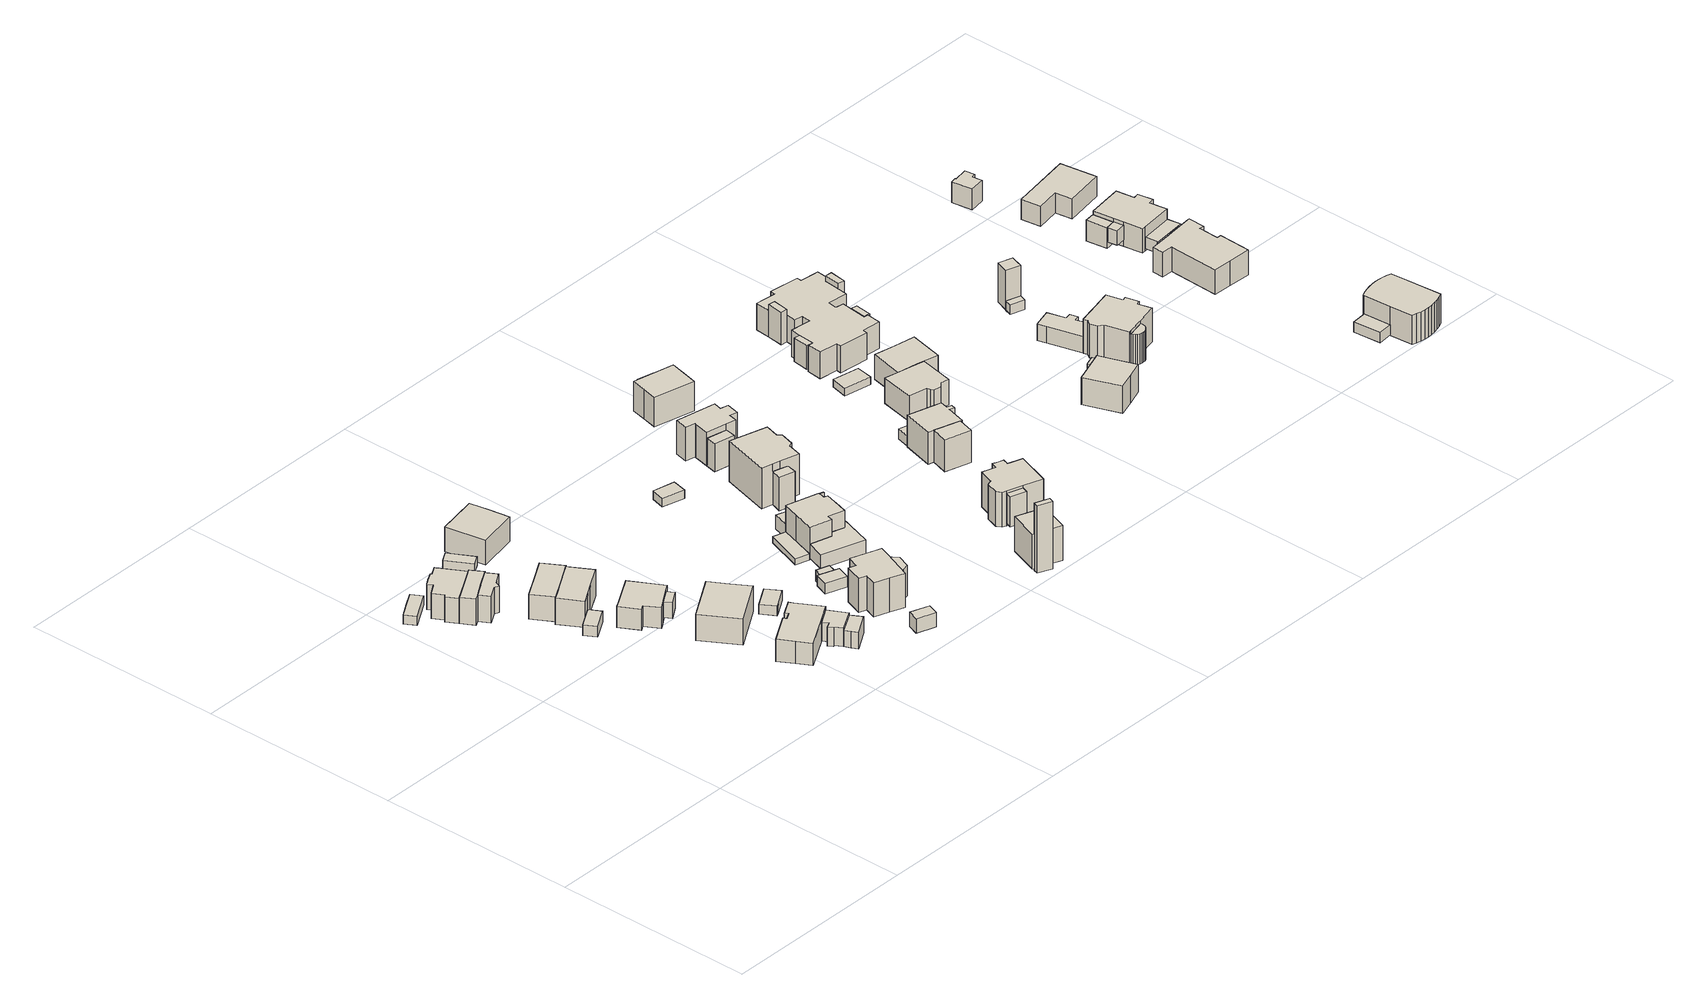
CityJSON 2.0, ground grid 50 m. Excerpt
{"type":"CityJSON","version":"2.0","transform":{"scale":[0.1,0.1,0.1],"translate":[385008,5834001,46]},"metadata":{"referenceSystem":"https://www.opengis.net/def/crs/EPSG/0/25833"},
"CityObjects":{
"building1":{"type":"Building","attributes":{"Gemeindeschluessel":"11000012","BezugspunktDach":"2200","function":"31001_2463","measuredHeight":3.63,"storeysAboveGround":1},"address":[{"country":"Germany","locality":"Berlin","thoroughfareNumber":"40B (1)","thoroughfareName":"Oranienburger Chaussee"}],"geometry":[{"type":"Solid","lod":"1","boundaries":[[[[0,1,2,3,4]],[[5,6,7,8,9]],[[5,9,4,3]],[[6,5,3,2]],[[7,6,2,1]],[[8,7,1,0]],[[9,8,0,4]]]]}]},
"building2":{"type":"Building","attributes":{"Gemeindeschluessel":"11000012","BezugspunktDach":"2200","function":"31001_1010","measuredHeight":9.2,"storeysAboveGround":1},"address":[{"country":"Germany","locality":"Berlin","thoroughfareNumber":"40B","thoroughfareName":"Oranienburger Chaussee"}],"geometry":[{"type":"Solid","lod":"1","boundaries":[[[[10,11,12,13,14,15,16,17,18,19,20,21]],[[22,23,24,25,26,27,28,29,30,31,32,33]],[[22,33,21,20]],[[23,22,20,19]],[[24,23,19,18]],[[25,24,18,17]],[[26,25,17,16]],[[27,26,16,15]],[[28,27,15,14]],[[29,28,14,13]],[[30,29,13,12]],[[31,30,12,11]],[[32,31,11,10]],[[33,32,10,21]]]]}]},
"building3":{"type":"Building","attributes":{"Gemeindeschluessel":"11000012","function":"31001_1010"},"address":[{"country":"Germany","locality":"Berlin","thoroughfareNumber":"40A","thoroughfareName":"Oranienburger Chaussee"}],"children":["building3-1","building3-2"]},
"building3-1":{"type":"BuildingPart","attributes":{"BezugspunktDach":"2200","measuredHeight":8.6,"storeysAboveGround":1},"parents":["building3"],"geometry":[{"type":"MultiSurface","lod":"1","boundaries":[[[34,35,36,37,38,39,40,41]],[[42,28,43,44,45,46,47,30]],[[42,30,41,40]],[[28,42,40,39]],[[43,28,39,38]],[[44,43,38,37]],[[44,37,48,49,45]],[[47,46,35,34]],[[30,47,34,41]],[[45,49,48,36]],[[46,45,36,35]]]}]},
"building3-2":{"type":"BuildingPart","attributes":{"BezugspunktDach":"2200","measuredHeight":8.7,"storeysAboveGround":1},"parents":["building3"],"geometry":[{"type":"MultiSurface","lod":"1","boundaries":[[[50,51,52,53,54,55,56,57]],[[49,44,58,59,60,61,62,46]],[[48,36,45,49,46,57,56],[45,36,35,46]],[[37,48,49,56,55]],[[58,44,55,54]],[[59,58,54,53]],[[60,59,53,52]],[[61,60,52,51]],[[62,61,51,50]],[[46,62,50,57]],[[49,45,36,48]],[[36,45,46,35]],[[63,44,64,49,48,37]]]}]},
"building4":{"type":"Building","attributes":{"Gemeindeschluessel":"11000012","BezugspunktDach":"2200","function":"51009_1610","measuredHeight":2.75,"storeysAboveGround":0},"address":[{"country":"Germany","locality":"Berlin"}],"geometry":[{"type":"Solid","lod":"1","boundaries":[[[[65,66,67,68,69]],[[70,71,72,73,74]],[[70,74,69,68]],[[71,70,68,67]],[[72,71,67,66]],[[73,72,66,65]],[[74,73,65,69]]]]}]},
"building5":{"type":"Building","attributes":{"Gemeindeschluessel":"11000012","BezugspunktDach":"2200","function":"31001_1010","measuredHeight":8.2,"storeysAboveGround":1},"address":[{"country":"Germany","locality":"Berlin","thoroughfareNumber":"40 (1)","thoroughfareName":"Oranienburger Chaussee"}],"geometry":[{"type":"Solid","lod":"1","boundaries":[[[[75,76,77,78,79,80,81]],[[82,83,84,85,86,87,88]],[[82,88,81,80]],[[83,82,80,79]],[[84,83,79,78]],[[85,84,78,77]],[[86,85,77,76]],[[87,86,76,75]],[[88,87,75,81]]]]}]},
"building6":{"type":"Building","attributes":{"Gemeindeschluessel":"11000012","BezugspunktDach":"2200","function":"31001_1010","measuredHeight":8.86,"storeysAboveGround":1},"address":[{"country":"Germany","locality":"Berlin","thoroughfareNumber":"40","thoroughfareName":"Oranienburger Chaussee"}],"geometry":[{"type":"Solid","lod":"1","boundaries":[[[[89,90,91,92,93,94,95,96]],[[87,97,85,98,99,100,101,102]],[[87,102,96,95]],[[97,87,95,94]],[[85,97,94,93]],[[98,85,93,92]],[[99,98,92,91]],[[100,99,91,90]],[[101,100,90,89]],[[102,101,89,96]]]]}]},
"building7":{"type":"Building","attributes":{"Gemeindeschluessel":"11000012","BezugspunktDach":"2200","function":"31001_2463","measuredHeight":2.21,"storeysAboveGround":1},"address":[{"country":"Germany","locality":"Berlin","thoroughfareNumber":"4A (1)","thoroughfareName":"Schwarzkittelweg"}],"geometry":[{"type":"Solid","lod":"1","boundaries":[[[[103,104,105,106]],[[107,108,109,110]],[[107,110,106,105]],[[108,107,105,104]],[[109,108,104,103]],[[110,109,103,106]]]]}]},
"building8":{"type":"Building","attributes":{"Gemeindeschluessel":"11000012","BezugspunktDach":"2200","function":"31001_1010","measuredHeight":5.91,"storeysAboveGround":1},"address":[{"country":"Germany","locality":"Berlin","thoroughfareNumber":"41","thoroughfareName":"Oranienburger Chaussee"}],"geometry":[{"type":"Solid","lod":"1","boundaries":[[[[111,112,113,114,115,116,117,118,119]],[[120,121,122,123,124,125,126,127,128]],[[120,128,119,118]],[[121,120,118,117]],[[122,121,117,116]],[[123,122,116,115]],[[124,123,115,114]],[[125,124,114,113]],[[126,125,113,112]],[[127,126,112,111]],[[128,127,111,119]]]]}]},
"building9":{"type":"Building","attributes":{"Gemeindeschluessel":"11000012","BezugspunktDach":"2200","function":"51009_1610","measuredHeight":3.94,"storeysAboveGround":0},"address":[{"country":"Germany","locality":"Berlin"}],"geometry":[{"type":"Solid","lod":"1","boundaries":[[[[129,130,131,132]],[[133,134,135,136]],[[133,136,132,131]],[[134,133,131,130]],[[135,134,130,129]],[[136,135,129,132]]]]}]},
"building10":{"type":"Building","attributes":{"Gemeindeschluessel":"11000012","BezugspunktDach":"2200","function":"31001_1010","measuredHeight":8.65,"storeysAboveGround":1},"address":[{"country":"Germany","locality":"Berlin","thoroughfareNumber":"42","thoroughfareName":"Oranienburger Chaussee"}],"geometry":[{"type":"Solid","lod":"1","boundaries":[[[[137,138,139,140,141]],[[142,143,144,145,146]],[[142,146,141,140]],[[143,142,140,139]],[[144,143,139,138]],[[145,144,138,137]],[[146,145,137,141]]]]}]},
"building11":{"type":"Building","attributes":{"Gemeindeschluessel":"11000012","function":"31001_1010"},"address":[{"country":"Germany","locality":"Berlin","thoroughfareNumber":"43","thoroughfareName":"Oranienburger Chaussee"}],"children":["building11-1","building11-2"]},
"building11-1":{"type":"BuildingPart","attributes":{"BezugspunktDach":"2200","measuredHeight":7.43,"storeysAboveGround":1},"parents":["building11"],"geometry":[{"type":"MultiSurface","lod":"1","boundaries":[[[147,148,149,150,151,152,153,154,155,156,157]],[[158,159,160,161,162,163,164,165,166,167,168]],[[158,168,157,156]],[[159,158,156,155]],[[160,159,155,154]],[[161,160,154,153]],[[162,161,153,152]],[[163,162,152,151]],[[164,163,151,150]],[[165,169,170,150,149]],[[166,165,149,148]],[[167,166,148,147]],[[168,167,147,157]],[[170,169,165,164]]]}]},
"building11-2":{"type":"BuildingPart","attributes":{"BezugspunktDach":"2200","measuredHeight":4.71,"storeysAboveGround":1},"parents":["building11"],"geometry":[{"type":"MultiSurface","lod":"1","boundaries":[[[171,172,173,174,170,169,175,176]],[[177,165,164,178,179,180,181,182]],[[177,182,176,175]],[[165,177,175,169]],[[178,164,170,174]],[[179,178,174,173]],[[180,179,173,172]],[[181,180,172,171]],[[182,181,171,176]],[[164,165,169,170,183]]]}]},
"building12":{"type":"Building","attributes":{"Gemeindeschluessel":"11000012","BezugspunktDach":"2200","function":"31001_1010","measuredHeight":8.73,"storeysAboveGround":1},"address":[{"country":"Germany","locality":"Berlin","thoroughfareNumber":"4A","thoroughfareName":"Schwarzkittelweg"}],"geometry":[{"type":"Solid","lod":"1","boundaries":[[[[184,185,186,187,188]],[[189,190,191,192,193]],[[189,193,188,187]],[[190,189,187,186]],[[191,190,186,185]],[[192,191,185,184]],[[193,192,184,188]]]]}]},
"building13":{"type":"Building","attributes":{"Gemeindeschluessel":"11000012","BezugspunktDach":"2200","function":"31001_2463","measuredHeight":4.86,"storeysAboveGround":1},"address":[{"country":"Germany","locality":"Berlin","thoroughfareNumber":"43 (1)","thoroughfareName":"Oranienburger Chaussee"}],"geometry":[{"type":"Solid","lod":"1","boundaries":[[[[194,195,196,197,198]],[[178,199,200,201,179]],[[178,179,198,197]],[[199,178,197,196]],[[200,199,196,195]],[[201,200,195,194]],[[179,201,194,198]]]]}]},
"building14":{"type":"Building","attributes":{"Gemeindeschluessel":"11000012","BezugspunktDach":"2200","function":"31001_2463","measuredHeight":2.55,"storeysAboveGround":1},"address":[{"country":"Germany","locality":"Berlin","thoroughfareNumber":"42 (1)","thoroughfareName":"Oranienburger Chaussee"}],"geometry":[{"type":"Solid","lod":"1","boundaries":[[[[202,203,204,205,206]],[[207,208,209,210,211]],[[207,211,206,205]],[[208,207,205,204]],[[209,208,204,203]],[[210,209,203,202]],[[211,210,202,206]]]]}]},
"building15":{"type":"Building","attributes":{"Gemeindeschluessel":"11000012","BezugspunktDach":"2200","function":"31001_2463","measuredHeight":3.67,"storeysAboveGround":1},"address":[{"country":"Germany","locality":"Berlin","thoroughfareNumber":"44 (1)","thoroughfareName":"Oranienburger Chaussee"}],"geometry":[{"type":"Solid","lod":"1","boundaries":[[[[212,213,214,215]],[[216,217,218,219]],[[216,219,215,214]],[[217,216,214,213]],[[218,217,213,212]],[[219,218,212,215]]]]}]},
"building16":{"type":"Building","attributes":{"Gemeindeschluessel":"11000012","function":"31001_1010"},"address":[{"country":"Germany","locality":"Berlin","thoroughfareNumber":"3","thoroughfareName":"Rauentaler Straße"}],"children":["building16-1","building16-2"]},
"building16-1":{"type":"BuildingPart","attributes":{"BezugspunktDach":"2200","measuredHeight":11.64,"storeysAboveGround":2},"parents":["building16"],"geometry":[{"type":"MultiSurface","lod":"1","boundaries":[[[220,221,222,223,224,225,226,227,228,229,230]],[[231,232,233,234,235,236,237,238,239,240,241]],[[231,241,230,229]],[[232,231,229,228]],[[233,232,228,227]],[[234,233,227,226]],[[235,234,226,225]],[[236,235,225,224]],[[237,242,243,244,245,236,224,223],[245,244,246,236]],[[238,237,223,222]],[[239,238,222,221]],[[240,239,221,220]],[[241,240,220,230]],[[245,244,243,242]],[[244,245,236,246]]]}]},
"building16-2":{"type":"BuildingPart","attributes":{"BezugspunktDach":"2200","measuredHeight":7.87,"storeysAboveGround":2},"parents":["building16"],"geometry":[{"type":"Solid","lod":"1","boundaries":[[[[247,248,249,250,246,244,243]],[[245,236,251,252,253,254,242]],[[251,236,246,250]],[[252,251,250,249]],[[253,252,249,248]],[[254,253,248,247]],[[242,254,247,243]],[[245,242,243,244]],[[245,244,246,236]]]]}]},
"building17":{"type":"Building","attributes":{"Gemeindeschluessel":"11000012","BezugspunktDach":"2200","function":"31001_2723","measuredHeight":2.75,"storeysAboveGround":1},"address":[{"country":"Germany","locality":"Berlin","thoroughfareNumber":"3 (1)","thoroughfareName":"Rauentaler Straße"}],"geometry":[{"type":"Solid","lod":"1","boundaries":[[[[255,256,257,258,259,260]],[[261,262,263,264,265,266]],[[261,266,260,259]],[[262,261,259,258]],[[263,262,258,257]],[[264,263,257,256]],[[265,264,256,255]],[[266,265,255,260]]]]}]},
"building18":{"type":"Building","attributes":{"Gemeindeschluessel":"11000012","BezugspunktDach":"2200","function":"31001_2723","measuredHeight":2.84,"storeysAboveGround":1},"address":[{"country":"Germany","locality":"Berlin","thoroughfareNumber":"5 (2)","thoroughfareName":"Rauentaler Straße"}],"geometry":[{"type":"Solid","lod":"1","boundaries":[[[[257,267,268,258]],[[269,270,271,272]],[[269,272,258,268]],[[270,269,268,267]],[[271,270,267,257]],[[272,271,257,258]]]]}]},
"building19":{"type":"Building","attributes":{"Gemeindeschluessel":"11000012","BezugspunktDach":"2200","function":"51009_1610","measuredHeight":2.03,"storeysAboveGround":0},"address":[{"country":"Germany","locality":"Berlin"}],"geometry":[{"type":"Solid","lod":"1","boundaries":[[[[273,274,275,276]],[[277,278,279,280]],[[277,280,276,275]],[[278,277,275,274]],[[279,278,274,273]],[[280,279,273,276]]]]}]},
"building20":{"type":"Building","attributes":{"Gemeindeschluessel":"11000012","function":"31001_1010"},"address":[{"country":"Germany","locality":"Berlin","thoroughfareNumber":"5","thoroughfareName":"Rauentaler Straße"}],"children":["building20-1","building20-2"]},
"building20-1":{"type":"BuildingPart","attributes":{"BezugspunktDach":"2200","measuredHeight":10.55,"storeysAboveGround":2},"parents":["building20"],"geometry":[{"type":"MultiSurface","lod":"1","boundaries":[[[281,282,283,284,285,286,287,288,289,290,291,292,293,294]],[[295,296,297,298,299,300,301,302,303,304,305,306,307,308]],[[295,308,294,293]],[[296,295,293,292]],[[297,296,292,291]],[[298,297,291,290]],[[299,298,290,289]],[[300,299,289,288]],[[301,300,288,287]],[[302,301,287,286]],[[303,302,286,285]],[[304,303,285,284]],[[309,310,284,283]],[[305,304,311,312]],[[313,309,314,283,282]],[[306,305,312,315,316]],[[307,306,315,317,318,313,282,281]],[[319,318,281,294]],[[308,307,317,320,321]],[[312,311,310,309]],[[316,315,312,314,309,313]],[[313,318,317,315]],[[321,320,317,318,319]]]}]},
"building20-2":{"type":"BuildingPart","attributes":{"BezugspunktDach":"2200","measuredHeight":3.69,"storeysAboveGround":2},"parents":["building20"],"geometry":[{"type":"Solid","lod":"1","boundaries":[[[[322,323,310,309,313,318,319,324]],[[320,317,315,312,311,325,326,327]],[[320,327,324,319]],[[325,311,310,323]],[[326,325,323,322]],[[327,326,322,324]],[[317,320,319,318]],[[317,318,313,315]],[[312,315,313,309]],[[311,312,309,310]]]]}]},
"building21":{"type":"Building","attributes":{"Gemeindeschluessel":"11000012","BezugspunktDach":"2200","function":"31001_2463","measuredHeight":2.17,"storeysAboveGround":1},"address":[{"country":"Germany","locality":"Berlin","thoroughfareNumber":"7 (1)","thoroughfareName":"Rauentaler Straße"}],"geometry":[{"type":"Solid","lod":"1","boundaries":[[[[328,329,330,331]],[[332,333,334,335]],[[332,335,331,330]],[[333,332,330,329]],[[334,333,329,328]],[[335,334,328,331]]]]}]},
"building22":{"type":"Building","attributes":{"Gemeindeschluessel":"11000012","BezugspunktDach":"2200","function":"31001_2463","measuredHeight":4.52,"storeysAboveGround":1},"address":[{"country":"Germany","locality":"Berlin","thoroughfareNumber":"5 (1)","thoroughfareName":"Rauentaler Straße"}],"geometry":[{"type":"Solid","lod":"1","boundaries":[[[[336,337,338,339,340]],[[341,342,343,344,278]],[[341,278,340,339]],[[342,341,339,338]],[[343,342,338,337]],[[344,343,337,336]],[[278,344,336,340]]]]}]},
"building23":{"type":"Building","attributes":{"Gemeindeschluessel":"11000012","BezugspunktDach":"2200","function":"51009_1610","measuredHeight":3.01,"storeysAboveGround":0},"address":[{"country":"Germany","locality":"Berlin"}],"geometry":[{"type":"Solid","lod":"1","boundaries":[[[[345,346,347,348]],[[349,350,351,352]],[[349,352,348,347]],[[350,349,347,346]],[[351,350,346,345]],[[352,351,345,348]]]]}]},
"building24":{"type":"Building","attributes":{"Gemeindeschluessel":"11000012","function":"31001_1010"},"address":[{"country":"Germany","locality":"Berlin","thoroughfareNumber":"2","thoroughfareName":"Rauentaler Straße"}],"children":["building24-1","building24-2"]},
"building24-1":{"type":"BuildingPart","attributes":{"BezugspunktDach":"2200","measuredHeight":10.72,"storeysAboveGround":2},"parents":["building24"],"geometry":[{"type":"Solid","lod":"1","boundaries":[[[[353,354,355,356,357,358,359,360]],[[361,362,363,364,365,366,367,368]],[[361,368,360,359]],[[362,361,359,358]],[[363,362,358,357]],[[364,363,357,356]],[[365,364,356,355]],[[368,367,353,360]],[[366,365,355,354]],[[367,366,354,353]]]]}]},
"building24-2":{"type":"BuildingPart","attributes":{"BezugspunktDach":"2200","measuredHeight":17.14,"storeysAboveGround":2},"parents":["building24"],"geometry":[{"type":"MultiSurface","lod":"1","boundaries":[[[369,370,371,372]],[[373,374,375,376]],[[373,376,372,371]],[[355,354,353,371,370]],[[365,374,373,367,366]],[[375,374,370,369]],[[376,375,369,372]],[[365,366,354,355]],[[366,367,353,354]]]}]},
"building25":{"type":"Building","attributes":{"Gemeindeschluessel":"11000012","function":"31001_1010"},"address":[{"country":"Germany","locality":"Berlin","thoroughfareNumber":"7","thoroughfareName":"Rauentaler Straße"}],"children":["building25-1","building25-2"]},
"building25-1":{"type":"BuildingPart","attributes":{"BezugspunktDach":"2200","measuredHeight":13.24,"storeysAboveGround":2},"parents":["building25"],"geometry":[{"type":"MultiSurface","lod":"1","boundaries":[[[377,378,379,380,381,382,383,384,385,386,387]],[[388,389,390,391,392,393,394,395,396,397,398]],[[388,398,387,386]],[[389,388,386,385]],[[390,389,385,384]],[[391,390,384,383]],[[392,391,383,382]],[[393,392,382,381]],[[394,393,381,380]],[[395,394,380,379]],[[399,400,401,396,395,379,378]],[[397,396,378,377],[397,402,399,396]],[[398,397,377,387]],[[396,401,400,399]],[[399,402,397,396]]]}]},
"building25-2":{"type":"BuildingPart","attributes":{"BezugspunktDach":"2200","measuredHeight":8.43,"storeysAboveGround":2},"parents":["building25"],"geometry":[{"type":"MultiSurface","lod":"1","boundaries":[[[403,400,402,404]],[[397,401,405,406]],[[397,406,404,402]],[[405,401,400,403]],[[406,405,403,404]],[[401,396,399,400]],[[397,402,399,396]]]}]},
"building26":{"type":"Building","attributes":{"Gemeindeschluessel":"11000012","BezugspunktDach":"2200","function":"51009_1610","measuredHeight":7.7,"storeysAboveGround":0},"address":[{"country":"Germany","locality":"Berlin"}],"geometry":[{"type":"Solid","lod":"1","boundaries":[[[[407,408,409,410]],[[411,412,413,414]],[[411,414,410,409]],[[412,411,409,408]],[[413,412,408,407]],[[414,413,407,410]]]]}]},
"building27":{"type":"Building","attributes":{"Gemeindeschluessel":"11000012","function":"31001_1010"},"address":[{"country":"Germany","locality":"Berlin","thoroughfareNumber":"9","thoroughfareName":"Rauentaler Straße"}],"children":["building27-1","building27-2"]},
"building27-1":{"type":"BuildingPart","attributes":{"BezugspunktDach":"2200","measuredHeight":10.07,"storeysAboveGround":1},"parents":["building27"],"geometry":[{"type":"MultiSurface","lod":"1","boundaries":[[[415,416,417,418,419,420,421,422,423,424,425,426,427]],[[428,429,430,431,432,433,434,435,436,437,438,439,440]],[[428,440,427,426]],[[429,428,426,425]],[[430,429,425,424]],[[431,430,424,423]],[[432,431,423,422]],[[433,432,422,421]],[[434,433,421,420]],[[435,434,420,419]],[[436,435,419,418]],[[441,442,436,418,417]],[[438,437,417,416]],[[439,438,416,415]],[[440,439,415,427]],[[443,437,436,442,441]]]}]},
"building27-2":{"type":"BuildingPart","attributes":{"BezugspunktDach":"2200","measuredHeight":7.06,"storeysAboveGround":1},"parents":["building27"],"geometry":[{"type":"MultiSurface","lod":"1","boundaries":[[[444,442,441,445]],[[437,436,446,447]],[[437,447,445,441]],[[446,436,442,444]],[[447,446,444,445]],[[437,448,441,442,436]]]}]},
"building28":{"type":"Building","attributes":{"Gemeindeschluessel":"11000012","BezugspunktDach":"2200","function":"31001_1010","measuredHeight":9.52,"storeysAboveGround":2},"address":[{"country":"Germany","locality":"Berlin","thoroughfareNumber":"4","thoroughfareName":"Rauentaler Straße"}],"geometry":[{"type":"Solid","lod":"1","boundaries":[[[[449,450,451,452,453,454,455,456,457,458,459,460,461,462]],[[463,464,465,466,467,468,469,470,471,472,473,474,475,476]],[[463,476,462,461]],[[464,463,461,460]],[[465,464,460,459]],[[466,465,459,458]],[[467,466,458,457]],[[468,467,457,456]],[[469,468,456,455]],[[470,469,455,454]],[[471,470,454,453]],[[472,471,453,452]],[[473,472,452,451]],[[474,473,451,450]],[[475,474,450,449]],[[476,475,449,462]]]]}]},
"building29":{"type":"Building","attributes":{"Gemeindeschluessel":"11000012","function":"31001_1010"},"address":[{"country":"Germany","locality":"Berlin","thoroughfareNumber":"11","thoroughfareName":"Rauentaler Straße"}],"children":["building29-1","building29-2"]},
"building29-1":{"type":"BuildingPart","attributes":{"BezugspunktDach":"2200","measuredHeight":9.62,"storeysAboveGround":1},"parents":["building29"],"geometry":[{"type":"MultiSurface","lod":"1","boundaries":[[[477,478,479,480,481,482]],[[483,484,485,486,487,488]],[[483,488,482,481]],[[484,483,481,480]],[[485,489,490,491,492,493,484,480,479]],[[486,485,479,478]],[[487,486,478,477]],[[488,487,477,482]],[[493,492,491,490,489]]]}]},
"building29-2":{"type":"BuildingPart","attributes":{"BezugspunktDach":"2200","measuredHeight":5.64,"storeysAboveGround":1},"parents":["building29"],"geometry":[{"type":"Solid","lod":"1","boundaries":[[[[490,494,495,491]],[[496,497,489,492]],[[496,492,491,495]],[[497,496,495,494]],[[489,497,494,490]],[[492,489,490,491]]]]}]},
"building30":{"type":"Building","attributes":{"Gemeindeschluessel":"11000012","function":"31001_1010"},"address":[{"country":"Germany","locality":"Berlin","thoroughfareNumber":"6","thoroughfareName":"Rauentaler Straße"}],"children":["building30-1","building30-2"]},
"building30-1":{"type":"BuildingPart","attributes":{"BezugspunktDach":"2200","measuredHeight":9.69,"storeysAboveGround":2},"parents":["building30"],"geometry":[{"type":"MultiSurface","lod":"1","boundaries":[[[498,499,500,501,502,503,504,505,506,507]],[[508,509,510,511,512,513,514,515,516,517]],[[508,517,507,506]],[[509,508,506,505]],[[510,509,505,504]],[[511,510,504,503]],[[512,511,503,502]],[[513,512,502,501]],[[514,513,501,500]],[[515,514,500,499]],[[516,515,499,498]],[[517,518,519,507]],[[516,498,520,521]],[[521,520,519,518]]]}]},
"building30-2":{"type":"BuildingPart","attributes":{"BezugspunktDach":"2200","measuredHeight":8.77,"storeysAboveGround":2},"parents":["building30"],"geometry":[{"type":"MultiSurface","lod":"1","boundaries":[[[522,523,524,525]],[[518,521,526,527]],[[518,527,525,524]],[[520,519,524,523]],[[526,521,523,522]],[[527,526,522,525]],[[521,518,519,520]]]}]},
"building31":{"type":"Building","attributes":{"Gemeindeschluessel":"11000012","BezugspunktDach":"2200","function":"31001_2463","measuredHeight":3.14,"storeysAboveGround":1},"address":[{"country":"Germany","locality":"Berlin","thoroughfareNumber":"6 (1)","thoroughfareName":"Rauentaler Straße"}],"geometry":[{"type":"Solid","lod":"1","boundaries":[[[[528,529,530,531]],[[532,533,510,509]],[[532,509,531,530]],[[533,532,530,529]],[[510,533,529,528]],[[509,510,528,531]]]]}]},
"building32":{"type":"Building","attributes":{"Gemeindeschluessel":"11000012","BezugspunktDach":"2200","function":"31001_1010","measuredHeight":9.27,"storeysAboveGround":1},"address":[{"country":"Germany","locality":"Berlin","thoroughfareNumber":"8","thoroughfareName":"Rauentaler Straße"}],"geometry":[{"type":"Solid","lod":"1","boundaries":[[[[534,535,536,537,538,539,540,541,542,543,544]],[[545,546,547,548,549,550,551,552,553,554,555]],[[545,555,544,543]],[[546,545,543,542]],[[547,546,542,541]],[[548,547,541,540]],[[549,548,540,539]],[[550,549,539,538]],[[551,550,538,537]],[[552,551,537,536]],[[553,552,536,535]],[[554,553,535,534]],[[555,554,534,544]]]]}]},
"building33":{"type":"Building","attributes":{"Gemeindeschluessel":"11000012","BezugspunktDach":"2200","function":"31001_2463","measuredHeight":2.02,"storeysAboveGround":1},"address":[{"country":"Germany","locality":"Berlin","thoroughfareNumber":"8A (1)","thoroughfareName":"Rauentaler Straße"}],"geometry":[{"type":"Solid","lod":"1","boundaries":[[[[556,557,558,559]],[[560,561,562,563]],[[560,563,559,558]],[[561,560,558,557]],[[562,561,557,556]],[[563,562,556,559]]]]}]},
"building34":{"type":"Building","attributes":{"Gemeindeschluessel":"11000012","BezugspunktDach":"2200","function":"51009_1610","measuredHeight":6.14,"storeysAboveGround":0},"address":[{"country":"Germany","locality":"Berlin"}],"geometry":[{"type":"Solid","lod":"1","boundaries":[[[[564,565,566,567,568]],[[569,570,571,572,573]],[[569,573,568,567]],[[570,569,567,566]],[[571,570,566,565]],[[572,571,565,564]],[[573,572,564,568]]]]}]},
"building35":{"type":"Building","attributes":{"Gemeindeschluessel":"11000012","BezugspunktDach":"2200","function":"31001_1010","measuredHeight":9.11,"storeysAboveGround":1},"address":[{"country":"Germany","locality":"Berlin","thoroughfareNumber":"8A","thoroughfareName":"Rauentaler Straße"}],"geometry":[{"type":"Solid","lod":"1","boundaries":[[[[574,575,576,577,578,542]],[[579,580,581,582,583,584]],[[579,584,542,578]],[[580,579,578,577]],[[581,580,577,576]],[[582,581,576,575]],[[583,582,575,574]],[[584,583,574,542]]]]}]},
"building36":{"type":"Building","attributes":{"Gemeindeschluessel":"11000012","BezugspunktDach":"2200","function":"51009_1610","measuredHeight":8.24,"storeysAboveGround":0},"address":[{"country":"Germany","locality":"Berlin"}],"geometry":[{"type":"Solid","lod":"1","boundaries":[[[[585,586,587,588]],[[589,590,591,592]],[[589,592,588,587]],[[590,589,587,586]],[[591,590,586,585]],[[592,591,585,588]]]]}]},
"building37":{"type":"Building","attributes":{"Gemeindeschluessel":"11000012","BezugspunktDach":"2200","function":"31001_1010","measuredHeight":6.8,"storeysAboveGround":2},"address":[{"country":"Germany","locality":"Berlin","thoroughfareNumber":"10","thoroughfareName":"Rauentaler Straße"}],"geometry":[{"type":"Solid","lod":"1","boundaries":[[[[593,594,595,596,597,598,599,600,601,602,603,604,605,606,607,608,609,610,611,612,613,614,615,616,617,618,619,620,566,565,564,621]],[[622,623,624,625,626,627,628,591,590,589,629,630,631,632,633,634,635,636,637,638,639,640,641,642,643,644,645,646,647,648,649,650]],[[622,650,621,564]],[[623,622,564,565]],[[624,623,565,566]],[[625,624,566,620]],[[626,625,620,619]],[[627,626,619,618]],[[628,627,618,617]],[[591,628,617,616]],[[590,591,616,615]],[[589,590,615,614]],[[629,589,614,613]],[[630,629,613,612]],[[631,630,612,611]],[[632,631,611,610]],[[633,632,610,609]],[[634,633,609,608]],[[635,634,608,607]],[[636,635,607,606]],[[637,636,606,605]],[[638,637,605,604]],[[639,638,604,603]],[[640,639,603,602]],[[641,640,602,601]],[[642,641,601,600]],[[643,642,600,599]],[[644,643,599,598]],[[645,644,598,597]],[[646,645,597,596]],[[647,646,596,595]],[[648,647,595,594]],[[649,648,594,593]],[[650,649,593,621]]]]}]},
"building38":{"type":"Building","attributes":{"Gemeindeschluessel":"11000012","BezugspunktDach":"2200","function":"51009_1610","measuredHeight":6.03,"storeysAboveGround":0},"address":[{"country":"Germany","locality":"Berlin"}],"geometry":[{"type":"Solid","lod":"1","boundaries":[[[[651,652,653,654,655]],[[656,657,658,659,660]],[[656,660,655,654]],[[657,656,654,653]],[[658,657,653,652]],[[659,658,652,651]],[[660,659,651,655]]]]}]},
"building39":{"type":"Building","attributes":{"Gemeindeschluessel":"11000012","BezugspunktDach":"2200","function":"31001_1010","measuredHeight":9.55,"storeysAboveGround":1},"address":[{"country":"Germany","locality":"Berlin","thoroughfareNumber":"5","thoroughfareName":"Am Pilz"}],"geometry":[{"type":"Solid","lod":"1","boundaries":[[[[661,662,663,664,665,666,667]],[[668,669,670,671,672,673,674]],[[668,674,667,666]],[[669,668,666,665]],[[670,669,665,664]],[[671,670,664,663]],[[672,671,663,662]],[[673,672,662,661]],[[674,673,661,667]]]]}]},
"building40":{"type":"Building","attributes":{"Gemeindeschluessel":"11000012","BezugspunktDach":"2200","function":"51009_1610","measuredHeight":4.24,"storeysAboveGround":0},"address":[{"country":"Germany","locality":"Berlin"}],"geometry":[{"type":"Solid","lod":"1","boundaries":[[[[675,676,677,678,679]],[[680,681,670,669,682]],[[680,682,679,678]],[[681,680,678,677]],[[670,681,677,676]],[[669,670,676,675]],[[682,669,675,679]]]]}]},
"building41":{"type":"Building","attributes":{"Gemeindeschluessel":"11000012","BezugspunktDach":"2200","function":"51009_1610","measuredHeight":7.14,"storeysAboveGround":0},"address":[{"country":"Germany","locality":"Berlin"}],"geometry":[{"type":"Solid","lod":"1","boundaries":[[[[683,684,685,686,687]],[[688,689,690,691,692]],[[688,692,687,686]],[[689,688,686,685]],[[690,689,685,684]],[[691,690,684,683]],[[692,691,683,687]]]]}]},
"building42":{"type":"Building","attributes":{"Gemeindeschluessel":"11000012","function":"31001_1010"},"address":[{"country":"Germany","locality":"Berlin","thoroughfareNumber":"7","thoroughfareName":"Am Pilz"}],"children":["building42-1","building42-2","building42-3"]},
"building42-1":{"type":"BuildingPart","attributes":{"BezugspunktDach":"2200","measuredHeight":10.19,"storeysAboveGround":2},"parents":["building42"],"geometry":[{"type":"MultiSurface","lod":"1","boundaries":[[[693,694,695,696,697,698,699,700,701,702,703,704,705,706,707,708]],[[709,710,711,712,713,714,715,716,717,718,719,720,721,722,723,724]],[[709,724,708,707]],[[710,709,707,706]],[[711,710,706,705]],[[725,726,711,705,704]],[[713,712,704,703]],[[714,713,703,702]],[[715,714,702,701]],[[716,715,701,700]],[[717,716,700,699]],[[718,717,699,698]],[[719,718,698,697]],[[727,728,697,696]],[[720,719,729,730]],[[721,720,696,695]],[[722,721,695,694]],[[723,722,694,693]],[[724,723,693,708]],[[712,711,726,725]],[[730,729,728,727]]]}]},
"building42-2":{"type":"BuildingPart","attributes":{"BezugspunktDach":"2200","measuredHeight":5.49,"storeysAboveGround":2},"parents":["building42"],"geometry":[{"type":"Solid","lod":"1","boundaries":[[[[731,726,725,732,733,734,735,736,737]],[[738,739,740,741,742,712,711,743,744]],[[738,744,737,736]],[[739,738,736,735]],[[740,739,735,734]],[[741,740,734,733]],[[742,741,733,732]],[[712,742,732,725]],[[743,711,726,731]],[[744,743,731,737]],[[725,726,711,712]]]]}]},
"building42-3":{"type":"BuildingPart","attributes":{"BezugspunktDach":"2200","measuredHeight":7.65,"storeysAboveGround":2},"parents":["building42"],"geometry":[{"type":"MultiSurface","lod":"1","boundaries":[[[745,746,747,748,749,750,751,752,753,754,755,756,728,727]],[[729,757,758,759,760,761,762,763,764,765,766,767,768,730]],[[757,729,728,756]],[[758,757,756,755]],[[759,758,755,754]],[[760,759,754,753]],[[761,760,753,752]],[[762,761,752,751]],[[763,762,751,750]],[[764,763,750,749]],[[765,764,749,748]],[[766,765,748,747]],[[767,766,747,746]],[[768,767,746,745]],[[730,768,745,727]],[[730,769,727,728,729]]]}]},
"building43":{"type":"Building","attributes":{"Gemeindeschluessel":"11000012","BezugspunktDach":"2200","function":"51009_1610","measuredHeight":2.35,"storeysAboveGround":0},"address":[{"country":"Germany","locality":"Berlin"}],"geometry":[{"type":"Solid","lod":"1","boundaries":[[[[770,771,772,773]],[[774,775,776,777]],[[774,777,773,772]],[[775,774,772,771]],[[776,775,771,770]],[[777,776,770,773]]]]}]},
"building44":{"type":"Building","attributes":{"Gemeindeschluessel":"11000012","BezugspunktDach":"2200","function":"31001_1313","measuredHeight":10.14,"storeysAboveGround":1},"address":[{"country":"Germany","locality":"Berlin","thoroughfareNumber":"7 (1)","thoroughfareName":"Am Pilz"}],"geometry":[{"type":"Solid","lod":"1","boundaries":[[[[778,779,780,781]],[[782,783,784,785]],[[782,785,781,780]],[[783,782,780,779]],[[784,783,779,778]],[[785,784,778,781]]]]}]},
"building45":{"type":"Building","attributes":{"Gemeindeschluessel":"11000012","BezugspunktDach":"2200","function":"31001_2463","measuredHeight":2.66,"storeysAboveGround":1},"address":[{"country":"Germany","locality":"Berlin","thoroughfareNumber":"12 (1)","thoroughfareName":"Am Pilz"}],"geometry":[{"type":"Solid","lod":"1","boundaries":[[[[786,787,788,789]],[[790,791,792,793]],[[790,793,789,788]],[[791,790,788,787]],[[792,791,787,786]],[[793,792,786,789]]]]}]},
"building46":{"type":"Building","attributes":{"Gemeindeschluessel":"11000012","BezugspunktDach":"2200","function":"31001_1010","measuredHeight":8.61,"storeysAboveGround":1},"address":[{"country":"Germany","locality":"Berlin","thoroughfareNumber":"1","thoroughfareName":"Wildkanzelweg"}],"geometry":[{"type":"Solid","lod":"1","boundaries":[[[[794,795,796,797,798,799,800,801,802,803,804,805,806,807]],[[808,809,810,811,812,813,814,815,816,817,818,819,820,821]],[[808,821,807,806]],[[809,808,806,805]],[[810,809,805,804]],[[811,810,804,803]],[[812,811,803,802]],[[813,812,802,801]],[[814,813,801,800]],[[815,814,800,799]],[[816,815,799,798]],[[817,816,798,797]],[[818,817,797,796]],[[819,818,796,795]],[[820,819,795,794]],[[821,820,794,807]]]]}]},
"building47":{"type":"Building","attributes":{"Gemeindeschluessel":"11000012","BezugspunktDach":"2200","function":"31001_1010","measuredHeight":7.54,"storeysAboveGround":2},"address":[{"country":"Germany","locality":"Berlin","thoroughfareNumber":"12","thoroughfareName":"Am Pilz"}],"geometry":[{"type":"Solid","lod":"1","boundaries":[[[[822,823,824,825,826,827,828,829,830,831,832,833,834,835,836,837,838,839,840,841,842,843]],[[844,845,846,847,848,849,850,851,852,853,854,855,856,857,858,859,860,861,862,863,864,865]],[[844,865,843,842]],[[845,844,842,841]],[[846,845,841,840]],[[847,846,840,839]],[[848,847,839,838]],[[849,848,838,837]],[[850,849,837,836]],[[851,850,836,835]],[[852,851,835,834]],[[853,852,834,833]],[[854,853,833,832]],[[855,854,832,831]],[[856,855,831,830]],[[857,856,830,829]],[[858,857,829,828]],[[859,858,828,827]],[[860,859,827,826]],[[861,860,826,825]],[[862,861,825,824]],[[863,862,824,823]],[[864,863,823,822]],[[865,864,822,843]]]]}]},
"building48":{"type":"Building","attributes":{"Gemeindeschluessel":"11000012","BezugspunktDach":"2200","function":"51009_1610","measuredHeight":3.71,"storeysAboveGround":0},"address":[{"country":"Germany","locality":"Berlin"}],"geometry":[{"type":"Solid","lod":"1","boundaries":[[[[866,867,868,869]],[[870,871,872,873]],[[870,873,869,868]],[[871,870,868,867]],[[872,871,867,866]],[[873,872,866,869]]]]}]},
"building49":{"type":"Building","attributes":{"Gemeindeschluessel":"11000012","BezugspunktDach":"2200","function":"51009_1610","measuredHeight":5.3,"storeysAboveGround":0},"address":[{"country":"Germany","locality":"Berlin"}],"geometry":[{"type":"Solid","lod":"1","boundaries":[[[[874,875,876,877,878,879,880,881]],[[882,883,884,885,886,887,888,889]],[[882,889,881,880]],[[883,882,880,879]],[[884,883,879,878]],[[885,884,878,877]],[[886,885,877,876]],[[887,886,876,875]],[[888,887,875,874]],[[889,888,874,881]]]]}]},
"building50":{"type":"Building","attributes":{"Gemeindeschluessel":"11000012","BezugspunktDach":"2200","function":"31001_2463","measuredHeight":2.93,"storeysAboveGround":1},"address":[{"country":"Germany","locality":"Berlin","thoroughfareNumber":"1 (1)","thoroughfareName":"Wildkanzelweg"}],"geometry":[{"type":"Solid","lod":"1","boundaries":[[[[890,891,892,893,894]],[[895,896,897,898,899]],[[895,899,894,893]],[[896,895,893,892]],[[897,896,892,891]],[[898,897,891,890]],[[899,898,890,894]]]]}]},
"building51":{"type":"Building","attributes":{"Gemeindeschluessel":"11000012","function":"31001_1010"},"address":[{"country":"Germany","locality":"Berlin","thoroughfareNumber":"3","thoroughfareName":"Wildkanzelweg"}],"children":["building51-1","building51-2"]},
"building51-1":{"type":"BuildingPart","attributes":{"BezugspunktDach":"2200","measuredHeight":8.1,"storeysAboveGround":1},"parents":["building51"],"geometry":[{"type":"MultiSurface","lod":"1","boundaries":[[[900,901,902,903,904,905,906,907,908,909,910]],[[911,912,913,914,915,916,917,918,919,920,921]],[[911,921,910,909]],[[912,911,909,908]],[[913,912,908,907]],[[914,913,907,906]],[[915,914,906,905]],[[916,915,905,904]],[[917,916,904,903]],[[918,917,903,902]],[[919,918,902,901]],[[920,919,901,900]],[[922,923,920,900,910]],[[921,920,923,922]]]}]},
"building51-2":{"type":"BuildingPart","attributes":{"BezugspunktDach":"2200","measuredHeight":5.3,"storeysAboveGround":1},"parents":["building51"],"geometry":[{"type":"Solid","lod":"1","boundaries":[[[[924,923,922,925]],[[921,920,926,927]],[[921,927,925,922]],[[926,920,923,924]],[[927,926,924,925]],[[920,921,922,923]]]]}]},
"building52":{"type":"Building","attributes":{"Gemeindeschluessel":"11000012","BezugspunktDach":"2200","function":"31001_2463","measuredHeight":2.93,"storeysAboveGround":1},"address":[{"country":"Germany","locality":"Berlin","thoroughfareNumber":"3 (1)","thoroughfareName":"Wildkanzelweg"}],"geometry":[{"type":"Solid","lod":"1","boundaries":[[[[892,891,928,929,930]],[[931,932,897,896,933]],[[931,933,930,929]],[[932,931,929,928]],[[897,932,928,891]],[[896,897,891,892]],[[933,896,892,930]]]]}]},
"building53":{"type":"Building","attributes":{"Gemeindeschluessel":"11000012","BezugspunktDach":"2200","function":"31001_1010","measuredHeight":5.14,"storeysAboveGround":1},"address":[{"country":"Germany","locality":"Berlin","thoroughfareNumber":"5","thoroughfareName":"Wildkanzelweg"}],"geometry":[{"type":"Solid","lod":"1","boundaries":[[[[934,935,936,937,938,939]],[[940,941,942,943,944,945]],[[940,945,939,938]],[[941,940,938,937]],[[942,941,937,936]],[[943,942,936,935]],[[944,943,935,934]],[[945,944,934,939]]]]}]}
},
"vertices":[
[23,875,46],[91,916,46],[75,942,46],[41,922,46],[7,901,46],[41,922,23],[75,942,23],[91,916,23],[23,875,23],[7,901,23],
[79,847,85],[73,842,85],[89,814,85],[138,843,85],[180,868,85],[142,932,85],[120,919,85],[118,922,85],[98,911,85],[84,902,85],[91,889,85],[64,872,85],[91,889,21],[84,902,21],[98,911,21],[118,922,21],[120,919,21],[142,932,21],[180,868,21],[138,843,21],[89,814,21],[73,842,21],[79,847,21],[64,872,21],
[108,783,88],[120,790,88],[153,810,88],[194,835,88],[199,838,88],[180,868,88],[135,841,88],[89,814,88],[135,841,21],[199,838,21],[194,835,21],[153,810,21],[120,790,21],[108,783,21],[157,813,88],[157,813,21],
[135,764,89],[165,782,89],[177,779,89],[181,791,89],[210,809,89],[194,835,89],[157,813,89],[120,790,89],[210,809,21],[181,791,21],[177,779,21],[165,782,21],[135,764,21],[194,835,35],[167,818,21],
[244,559,48],[295,590,48],[279,618,48],[253,603,48],[227,587,48],[253,603,21],[279,618,21],[295,590,21],[244,559,21],[227,587,21],
[229,663,85],[281,694,85],[325,721,85],[333,726,85],[303,776,85],[251,745,85],[198,714,85],[251,745,22],[303,776,22],[333,726,22],[325,721,22],[281,694,22],[229,663,22],[198,714,22],
[253,603,89],[279,618,89],[305,634,89],[358,665,89],[325,721,89],[272,689,89],[229,663,89],[220,658,89],[272,689,22],[358,665,22],[305,634,22],[279,618,22],[253,603,22],[220,658,22],
[259,920,41],[283,934,41],[249,995,41],[223,979,41],[249,995,19],[283,934,19],[259,920,19],[223,979,19],
[339,518,62],[351,526,62],[372,491,62],[393,505,62],[427,527,62],[444,538,62],[399,616,62],[324,572,62],[312,565,62],[324,572,9],[399,616,9],[444,538,9],[427,527,9],[393,505,9],[372,491,9],[351,526,9],[339,518,9],[312,565,9],
[404,488,60],[437,510,60],[427,527,60],[393,505,60],[427,527,20],[437,510,20],[404,488,20],[393,505,20],
[428,309,85],[537,377,85],[510,420,85],[484,464,85],[374,397,85],[484,464,19],[510,420,19],[537,377,19],[428,309,19],[374,397,19],
[443,175,80],[462,142,80],[544,190,80],[585,215,80],[550,276,80],[545,285,80],[507,263,80],[513,255,80],[496,246,80],[492,254,80],[422,212,80],[492,254,23],[496,246,23],[513,255,23],[507,263,23],[545,285,23],[550,276,23],[585,215,23],[544,190,23],[462,142,23],[443,175,23],[422,212,23],[544,190,71],[585,215,71],
[546,158,71],[548,160,71],[559,141,71],[610,170,71],[552,176,71],[538,169,71],[552,176,23],[610,170,23],[559,141,23],[548,160,23],[546,158,23],[538,169,23],[585,215,57],
[295,921,82],[396,941,82],[388,990,82],[379,1040,82],[276,1020,82],[379,1040,19],[388,990,19],[396,941,19],[295,921,19],[276,1020,19],
[566,126,65],[574,111,65],[626,143,65],[610,170,65],[559,141,65],[626,143,23],[574,111,23],[566,126,23],
[558,327,45],[565,331,45],[609,358,45],[588,392,45],[537,361,45],[588,392,20],[609,358,20],[565,331,20],[558,327,20],[537,361,20],
[749,46,57],[758,73,57],[712,89,57],[702,62,57],[712,89,20],[758,73,20],[749,46,20],[702,62,20],
[704,203,103],[693,174,103],[730,161,103],[766,148,103],[795,223,103],[804,248,103],[768,261,103],[731,274,103],[720,246,103],[701,252,103],[685,209,103],[701,252,16],[720,246,16],[731,274,16],[768,261,16],[804,248,16],[795,223,16],[766,148,16],[730,161,16],[693,174,16],[704,203,16],[685,209,16],[775,173,16],[775,173,94],[785,198,94],[785,198,16],[795,223,94],
[784,169,94],[801,173,94],[814,206,94],[804,220,94],[804,220,16],[814,206,16],[801,173,16],[784,169,16],
[741,290,44],[753,323,44],[741,327,44],[708,339,44],[702,341,44],[690,308,44],[702,341,17],[708,339,17],[741,327,17],[753,323,17],[741,290,17],[690,308,17],
[747,346,44],[715,357,44],[715,357,16],[747,346,16],[741,327,16],[708,339,16],
[773,425,26],[803,518,26],[771,527,26],[739,435,26],[771,527,10],[803,518,10],[773,425,10],[739,435,10],
[827,410,94],[830,423,94],[870,411,94],[880,445,94],[882,451,94],[889,475,94],[879,478,94],[883,492,94],[893,489,94],[894,492,94],[878,497,94],[803,518,94],[790,478,94],[773,425,94],[790,478,11],[803,518,11],[878,497,11],[894,492,11],[893,489,11],[883,492,11],[879,478,11],[889,475,11],[882,451,11],[880,445,11],[870,411,11],[830,423,11],[827,410,11],[773,425,11],[870,411,51],[880,445,51],[880,445,15],[870,411,15],[830,423,51],[870,411,33],[830,423,15],[830,423,24],[827,410,15],[827,410,51],[773,425,51],[773,425,15],[773,425,29],
[864,346,51],[894,440,51],[758,380,51],[894,440,15],[864,346,15],[758,380,15],
[774,779,32],[782,815,32],[728,827,32],[719,794,32],[728,827,10],[782,815,10],[774,779,10],[719,794,10],
[878,497,46],[889,534,46],[851,545,46],[814,557,46],[803,518,46],[814,557,10],[851,545,10],[889,534,10],[878,497,10],
[889,475,47],[893,489,47],[883,492,47],[879,478,47],[883,492,17],[893,489,17],[889,475,17],[879,478,17],
[1052,35,109],[1082,24,109],[1087,22,109],[1116,11,109],[1142,84,109],[1108,97,109],[1074,110,109],[1048,37,109],[1074,110,20],[1108,97,20],[1142,84,20],[1116,11,20],[1087,22,20],[1082,24,20],[1052,35,20],[1048,37,20],
[1082,9,188],[1087,22,188],[1052,35,188],[1048,23,188],[1052,35,16],[1087,22,16],[1082,9,16],[1048,23,16],
[880,623,114],[899,618,114],[946,606,114],[955,641,114],[966,645,114],[976,680,114],[968,689,114],[978,724,114],[932,737,114],[885,750,114],[852,630,114],[885,750,10],[932,737,10],[978,724,10],[968,689,10],[976,680,10],[966,645,10],[955,641,10],[946,606,10],[899,618,10],[880,623,10],[852,630,10],[899,618,95],[917,613,95],[917,613,10],[880,623,95],
[911,587,95],[872,597,95],[911,587,10],[872,597,10],
[1167,157,105],[1172,172,105],[1134,185,105],[1129,170,105],[1134,185,28],[1172,172,28],[1167,157,28],[1129,170,28],
[912,870,92],[911,866,92],[903,829,92],[954,819,92],[979,814,92],[983,835,92],[1003,831,92],[1006,847,92],[1010,863,92],[990,867,92],[995,888,92],[894,907,92],[887,875,92],[894,907,6],[995,888,6],[990,867,6],[1010,863,6],[1006,847,6],[1003,831,6],[983,835,6],[979,814,6],[954,819,6],[903,829,6],[911,866,6],[912,870,6],[887,875,6],[903,829,77],[954,819,77],[903,829,33],
[949,792,77],[897,802,77],[949,792,6],[897,802,6],[903,829,45],
[1124,189,111],[1134,185,111],[1172,172,111],[1220,156,111],[1249,240,111],[1213,252,111],[1218,267,111],[1206,271,111],[1192,276,111],[1187,261,111],[1153,272,111],[1140,235,111],[1127,231,111],[1117,201,111],[1127,231,22],[1140,235,22],[1153,272,22],[1187,261,22],[1192,276,22],[1206,271,22],[1218,267,22],[1213,252,22],[1249,240,22],[1220,156,22],[1172,172,22],[1134,185,22],[1124,189,22],[1117,201,22],
[1023,970,99],[1032,1008,99],[1041,1045,99],[938,1067,99],[930,1030,99],[922,994,99],[930,1030,23],[938,1067,23],[1041,1045,23],[1032,1008,23],[1023,970,23],[922,994,23],[1007,1052,23],[1007,1052,80],[964,1061,80],[964,1061,23],[996,1054,23],
[1011,1076,80],[970,1084,80],[970,1084,23],[1011,1076,23],
[1287,445,99],[1300,492,99],[1312,488,99],[1315,499,99],[1303,503,99],[1308,522,99],[1289,527,99],[1226,545,99],[1225,545,99],[1204,468,99],[1225,545,18],[1226,545,18],[1289,527,18],[1308,522,18],[1303,503,18],[1315,499,18],[1312,488,18],[1300,492,18],[1287,445,18],[1204,468,18],[1218,465,18],[1218,465,99],[1282,446,99],[1282,446,18],
[1270,404,100],[1282,446,100],[1218,465,100],[1206,423,100],[1270,404,18],[1206,423,18],
[1289,527,44],[1298,561,44],[1235,579,44],[1226,545,44],[1235,579,18],[1298,561,18],
[1347,597,82],[1351,589,82],[1354,582,82],[1371,579,82],[1383,590,82],[1404,585,82],[1422,670,82],[1371,681,82],[1354,684,82],[1319,691,82],[1301,607,82],[1319,691,17],[1354,684,17],[1371,681,17],[1422,670,17],[1404,585,17],[1383,590,17],[1371,579,17],[1354,582,17],[1351,589,17],[1347,597,17],[1301,607,17],
[1350,759,39],[1357,800,39],[1291,812,39],[1281,771,39],[1291,812,19],[1357,800,19],[1350,759,19],[1281,771,19],
[1307,897,81],[1319,895,81],[1323,935,81],[1308,937,81],[1303,898,81],[1308,937,20],[1323,935,20],[1319,895,20],[1307,897,20],[1303,898,20],
[1406,674,82],[1458,663,82],[1477,747,82],[1424,756,82],[1371,766,82],[1371,766,19],[1424,756,19],[1477,747,19],[1458,663,19],[1406,674,19],[1354,684,19],
[1362,1006,96],[1367,1045,96],[1350,1047,96],[1346,1007,96],[1350,1047,13],[1367,1045,13],[1362,1006,13],[1346,1007,13],
[1350,854,81],[1349,842,81],[1424,834,81],[1426,846,81],[1472,841,81],[1476,877,81],[1465,878,81],[1470,919,81],[1473,944,81],[1453,947,81],[1456,970,81],[1506,964,81],[1509,989,81],[1513,1029,81],[1525,1028,81],[1529,1065,81],[1481,1070,81],[1482,1082,81],[1408,1091,81],[1406,1078,81],[1354,1084,81],[1350,1047,81],[1367,1045,81],[1362,1006,81],[1359,981,81],[1380,978,81],[1377,955,81],[1326,961,81],[1303,860,81],[1307,897,13],[1319,895,13],[1323,935,13],[1326,961,13],[1377,955,13],[1380,978,13],[1359,981,13],[1354,1084,13],[1406,1078,13],[1408,1091,13],[1482,1082,13],[1481,1070,13],[1529,1065,13],[1525,1028,13],[1513,1029,13],[1509,989,13],[1506,964,13],[1456,970,13],[1453,947,13],[1473,944,13],[1470,919,13],[1465,878,13],[1476,877,13],[1472,841,13],[1426,846,13],[1424,834,13],[1349,842,13],[1350,854,13],[1303,860,13],
[1476,877,82],[1481,876,82],[1486,917,82],[1470,919,82],[1465,878,82],[1470,919,22],[1486,917,22],[1481,876,22],[1476,877,22],[1465,878,22],
[1628,290,83],[1669,304,83],[1711,319,83],[1687,385,83],[1679,408,83],[1637,393,83],[1595,378,83],[1637,393,13],[1679,408,13],[1687,385,13],[1711,319,13],[1669,304,13],[1628,290,13],[1595,378,13],
[1679,408,56],[1687,385,56],[1713,394,56],[1697,438,56],[1671,429,56],[1697,438,13],[1713,394,13],[1671,429,13],
[1525,987,95],[1530,1028,95],[1525,1028,95],[1513,1029,95],[1509,989,95],[1513,1029,24],[1525,1028,24],[1530,1028,24],[1525,987,24],[1509,989,24],
[1747,465,99],[1759,458,99],[1775,399,99],[1779,400,99],[1823,411,99],[1874,423,99],[1865,457,99],[1875,460,99],[1867,493,99],[1857,490,99],[1847,530,99],[1795,517,99],[1746,505,99],[1746,504,99],[1748,495,99],[1742,483,99],[1748,495,12],[1746,504,12],[1746,505,12],[1795,517,12],[1847,530,12],[1857,490,12],[1867,493,12],[1875,460,12],[1865,457,12],[1874,423,12],[1823,411,12],[1779,400,12],[1775,399,12],[1759,458,12],[1747,465,12],[1742,483,12],[1795,517,55],[1746,505,55],[1779,400,91],[1823,411,91],[1823,411,14],[1779,400,14],
[1723,589,55],[1782,559,55],[1795,562,55],[1789,582,55],[1775,579,55],[1762,623,55],[1717,610,55],[1762,623,12],[1775,579,12],[1789,582,12],[1795,562,12],[1782,559,12],[1723,589,12],[1717,610,12],
[1781,395,91],[1784,391,91],[1788,388,91],[1793,385,91],[1798,384,91],[1803,384,91],[1808,385,91],[1813,388,91],[1817,391,91],[1820,395,91],[1822,400,91],[1823,405,91],[1823,405,14],[1822,400,14],[1820,395,14],[1817,391,14],[1813,388,14],[1808,385,14],[1803,384,14],[1798,384,14],[1793,385,14],[1788,388,14],[1784,391,14],[1781,395,14],[1779,400,72],
[1789,708,36],[1795,725,36],[1760,736,36],[1755,719,36],[1760,736,12],[1795,725,12],[1789,708,12],[1755,719,12],
[1795,725,114],[1805,757,114],[1771,768,114],[1760,736,114],[1771,768,13],[1805,757,13],[1795,725,13],[1760,736,13],
[2198,63,32],[2234,66,32],[2229,135,32],[2191,132,32],[2229,135,6],[2234,66,6],[2198,63,6],[2191,132,6],
[2102,568,76],[2097,440,76],[2143,439,76],[2200,437,76],[2203,518,76],[2192,518,76],[2194,569,76],[2205,568,76],[2207,610,76],[2204,610,76],[2150,604,76],[2126,601,76],[2074,596,76],[2073,568,76],[2074,596,13],[2126,601,13],[2150,604,13],[2204,610,13],[2207,610,13],[2205,568,13],[2194,569,13],[2192,518,13],[2203,518,13],[2200,437,13],[2143,439,13],[2097,440,13],[2102,568,13],[2073,568,13],
[2229,135,80],[2234,66,80],[2239,8,80],[2250,5,80],[2261,3,80],[2273,1,80],[2284,1,80],[2295,2,80],[2307,4,80],[2318,7,80],[2328,11,80],[2339,16,80],[2328,146,80],[2317,149,80],[2306,151,80],[2295,152,80],[2283,152,80],[2272,151,80],[2261,149,80],[2250,146,80],[2239,143,80],[2229,138,80],[2239,143,5],[2250,146,5],[2261,149,5],[2272,151,5],[2283,152,5],[2295,152,5],[2306,151,5],[2317,149,5],[2328,146,5],[2339,16,5],[2328,11,5],[2318,7,5],[2307,4,5],[2295,2,5],[2284,1,5],[2273,1,5],[2261,3,5],[2250,5,5],[2239,8,5],[2234,66,5],[2229,135,5],[2229,138,5],
[2086,707,63],[2111,711,63],[2107,736,63],[2082,732,63],[2107,736,26],[2111,711,26],[2086,707,26],[2082,732,26],
[1982,1026,81],[2021,1032,81],[2017,1057,81],[2028,1059,81],[2024,1084,81],[1988,1077,81],[1988,1080,81],[1974,1077,81],[1988,1080,28],[1988,1077,28],[2024,1084,28],[2028,1059,28],[2017,1057,28],[2021,1032,28],[1982,1026,28],[1974,1077,28],
[2204,610,45],[2206,640,45],[2131,632,45],[2127,631,45],[2126,601,45],[2127,631,16],[2131,632,16],[2206,640,16],[2204,610,16],[2126,601,16],
[2107,736,71],[2111,711,71],[2118,664,71],[2127,665,71],[2209,675,71],[2202,718,71],[2217,721,71],[2210,759,71],[2196,756,71],[2189,801,71],[2100,788,71],[2189,801,9],[2196,756,9],[2210,759,9],[2217,721,9],[2202,718,9],[2209,675,9],[2127,665,9],[2118,664,9],[2111,711,9],[2107,736,9],[2100,788,9],[2100,788,62],[2107,736,62],
[2082,732,62],[2074,785,62],[2082,732,9],[2074,785,9],
[2215,641,45],[2209,675,45],[2127,665,45],[2209,675,16],[2215,641,16],[2127,665,16],
[2047,890,64],[2106,900,64],[2113,858,64],[2211,875,64],[2197,966,64],[2040,939,64],[2197,966,13],[2211,875,13],[2113,858,13],[2106,900,13],[2047,890,13],[2040,939,13]
]}
